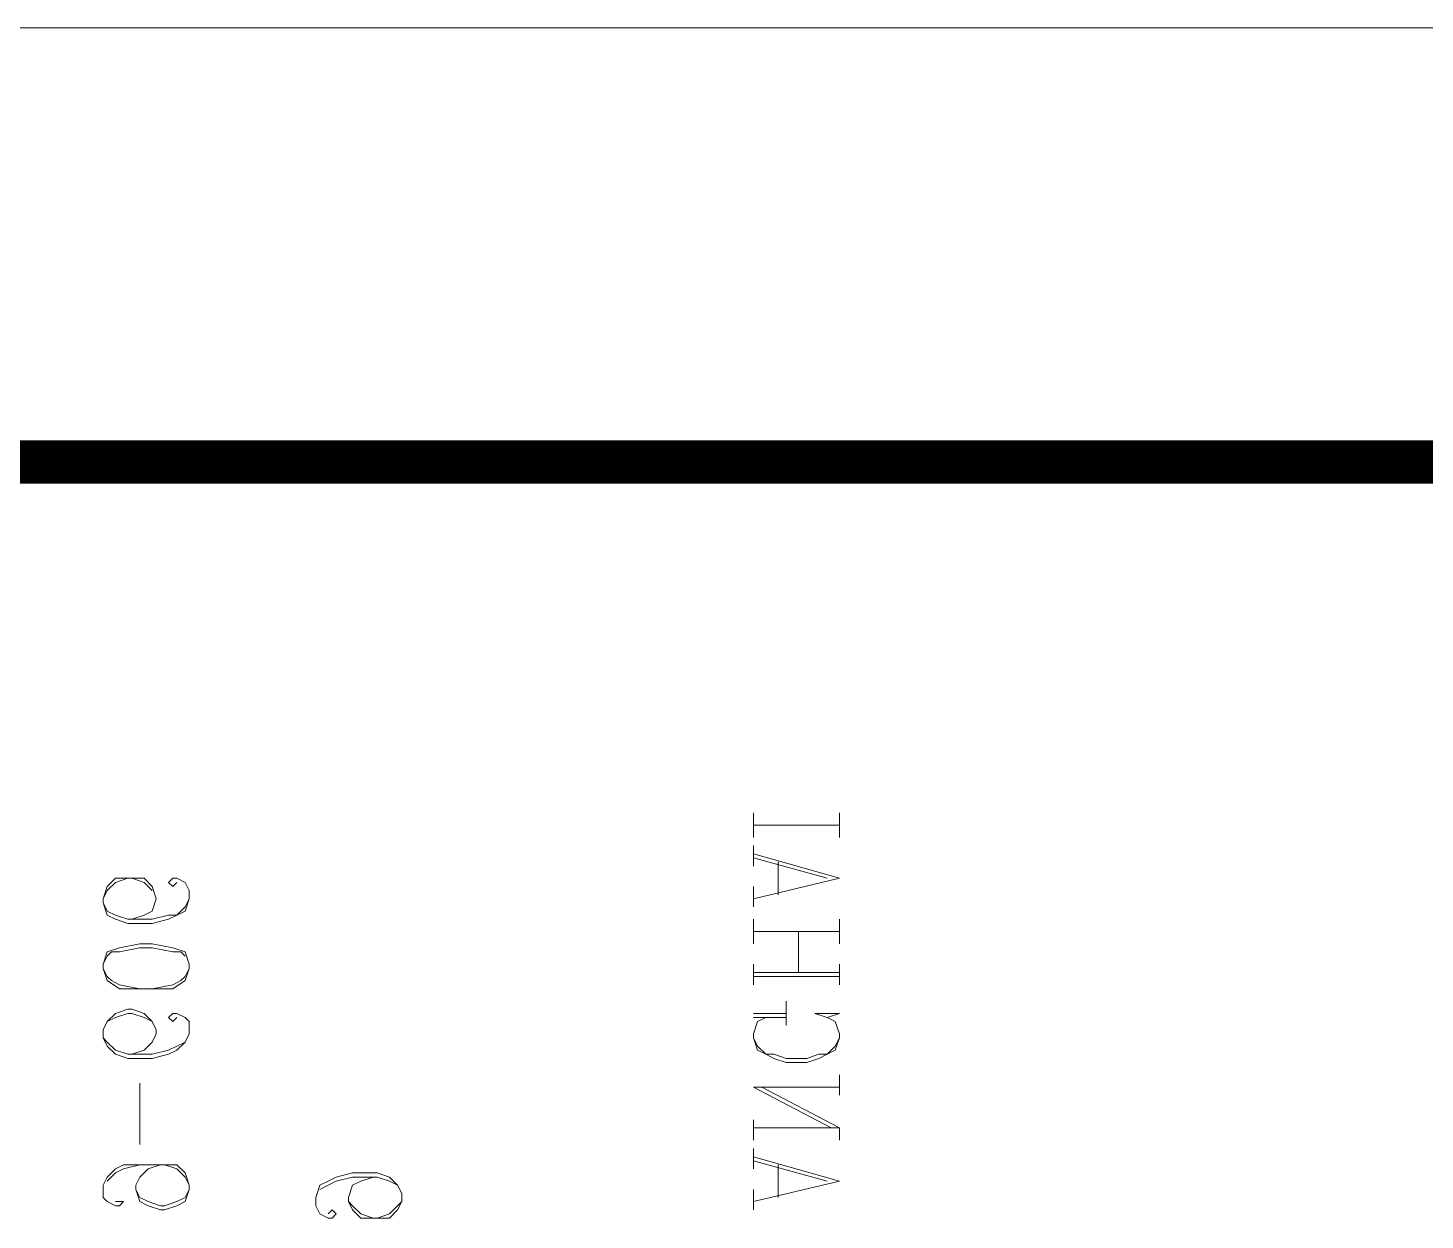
# Model space of a CAD drawing. Extents: x 1332633 to 1595679, y 264824 to 640777.
# Drawn here: x 1574847 to 1576458, y 326526 to 327899 of the extents above; entities that cross this region are included whole.
import ezdxf
from ezdxf.enums import TextEntityAlignment as Align

# ---------------------------------------------------------------- set-up
doc = ezdxf.new("R2010")
doc.units = 0
doc.header["$LTSCALE"] = 1000
doc.header["$MEASUREMENT"] = 0
doc.layers.get('0').update_dxf_attribs({"linetype": 'CONTINUOUS'})
doc.layers.add('_公共_图框', color=4, linetype='CONTINUOUS', lineweight=5)
doc.layers.add('A-Wall(建筑墙)', color=255, linetype='CONTINUOUS')
doc.styles.add('图框文字', font='SIMKAI.TTF')

# ---------------------------------------------------------------- blocks, each defined once
blk = doc.blocks.new('qqwqw')
at = {"color": 4, "lineweight": 0}
for points in [[(-1352.5, 9704.6), (-1329, 9803.6), (-1300.7, 9704.6)], [(-1281.8, 9803.6), (-1267.6, 9803.6)], [(-1267.6, 9794.2), (-1220.5, 9704.6), (-1220.5, 9803.6)], [(-1267.6, 9704.6), (-1267.6, 9803.6), (-1220.5, 9714)], [(-1267.6, 9704.6), (-1267.6, 9803.6)], [(-1229.9, 9803.6), (-1206.3, 9803.6)], [(-1140.3, 9789.5), (-1135.6, 9775.3), (-1135.6, 9803.6), (-1140.3, 9789.5), (-1145, 9798.9), (-1159.2, 9803.6), (-1163.9, 9803.6), (-1178, 9798.9), (-1182.7, 9789.5), (-1187.5, 9780), (-1192.2, 9765.9), (-1192.2, 9742.3), (-1187.5, 9728.1), (-1182.7, 9718.7), (-1178, 9709.3), (-1163.9, 9704.6), (-1159.2, 9704.6), (-1145, 9709.3), (-1140.3, 9718.7)], [(-1163.9, 9803.6), (-1173.3, 9798.9), (-1182.7, 9789.5), (-1182.7, 9780), (-1187.5, 9765.9), (-1187.5, 9742.3), (-1182.7, 9728.1), (-1182.7, 9718.7), (-1173.3, 9709.3), (-1163.9, 9704.6)], [(-1102.6, 9803.6), (-1079, 9803.6)], [(-1093.1, 9704.6), (-1093.1, 9803.6)], [(-1088.4, 9803.6), (-1088.4, 9704.6)], [(-1055.4, 9803.6), (-1027.1, 9803.6)], [(-1041.2, 9803.6), (-1041.2, 9704.6)], [(-1041.2, 9704.6), (-1041.2, 9803.6)], [(-1003.5, 9704.6), (-979.9, 9803.6), (-951.6, 9704.6)], [(-932.8, 9803.6), (-904.5, 9803.6)], [(-918.6, 9803.6), (-918.6, 9704.6)], [(-918.6, 9704.6), (-918.6, 9803.6)], [(-1329, 9789.5), (-1305.4, 9704.6)], [(-979.9, 9789.5), (-956.3, 9704.6)], [(-1088.4, 9756.4), (-1041.2, 9756.4)], [(-1347.8, 9732.9), (-1310.1, 9732.9)], [(-1149.7, 9742.3), (-1121.4, 9742.3)], [(-1140.3, 9742.3), (-1140.3, 9704.6)], [(-1135.6, 9742.3), (-1135.6, 9704.6)], [(-998.8, 9732.9), (-961.1, 9732.9)], [(-1362, 9704.6), (-1338.4, 9704.6)], [(-1314.8, 9704.6), (-1291.2, 9704.6)], [(-1281.8, 9704.6), (-1258.2, 9704.6)], [(-1102.6, 9704.6), (-1079, 9704.6)], [(-1055.4, 9704.6), (-1027.1, 9704.6)], [(-1012.9, 9704.6), (-989.4, 9704.6)], [(-965.8, 9704.6), (-942.2, 9704.6)], [(-932.8, 9704.6), (-904.5, 9704.6)], [(-1352.5, 9237.6), (-1357.3, 9242.3), (-1366.7, 9251.8), (-1371.4, 9265.9), (-1371.4, 9270.6), (-1366.7, 9284.8), (-1357.3, 9294.2), (-1352.5, 9298.9)], [(-1324.2, 9265.9), (-1329, 9251.8), (-1333.7, 9242.3), (-1347.8, 9237.6), (-1352.5, 9237.6), (-1362, 9242.3), (-1371.4, 9251.8), (-1371.4, 9265.9), (-1371.4, 9270.6), (-1371.4, 9284.8), (-1362, 9294.2), (-1352.5, 9298.9), (-1343.1, 9298.9), (-1333.7, 9294.2), (-1324.2, 9284.8), (-1319.5, 9270.6), (-1319.5, 9242.3), (-1324.2, 9223.5), (-1329, 9214), (-1333.7, 9204.6), (-1347.8, 9199.9), (-1357.3, 9199.9), (-1366.7, 9204.6), (-1371.4, 9214), (-1371.4, 9218.8), (-1366.7, 9223.5), (-1362, 9218.8), (-1366.7, 9214)], [(-1343.1, 9298.9), (-1333.7, 9294.2), (-1329, 9284.8), (-1324.2, 9270.6), (-1324.2, 9242.3), (-1329, 9223.5), (-1333.7, 9214), (-1338.4, 9204.6)], [(-1310.1, 9020.7), (-1314.8, 9006.5), (-1324.2, 8997.1), (-1333.7, 8992.4), (-1338.4, 8992.4), (-1352.5, 8997.1), (-1357.3, 9006.5), (-1362, 9020.7), (-1362, 9025.4), (-1357.3, 9039.5), (-1352.5, 9049), (-1338.4, 9053.7), (-1333.7, 9053.7), (-1319.5, 9049), (-1310.1, 9039.5), (-1310.1, 9025.4), (-1310.1, 8997.1), (-1310.1, 8978.2), (-1314.8, 8968.8), (-1324.2, 8959.3), (-1333.7, 8954.6), (-1347.8, 8954.6), (-1352.5, 8959.3), (-1357.3, 8968.8), (-1357.3, 8973.5), (-1352.5, 8978.2), (-1352.5, 8973.5), (-1352.5, 8968.8)], [(-1338.4, 8992.4), (-1347.8, 8997.1), (-1352.5, 9006.5), (-1357.3, 9020.7), (-1357.3, 9025.4), (-1352.5, 9039.5), (-1347.8, 9049), (-1338.4, 9053.7)], [(-1333.7, 9053.7), (-1324.2, 9049), (-1314.8, 9039.5), (-1310.1, 9025.4), (-1310.1, 8997.1), (-1314.8, 8978.2), (-1319.5, 8968.8), (-1329, 8959.3)], [(-1140.3, 9039.5), (-1145, 9034.8), (-1140.3, 9030.1), (-1135.6, 9034.8), (-1135.6, 9039.5), (-1140.3, 9049), (-1145, 9053.7), (-1159.2, 9053.7), (-1168.6, 9049), (-1178, 9039.5), (-1182.7, 9030.1), (-1187.5, 9011.2), (-1187.5, 8982.9), (-1182.7, 8968.8), (-1173.3, 8959.3), (-1163.9, 8954.6), (-1154.4, 8954.6), (-1145, 8959.3), (-1135.6, 8968.8), (-1130.9, 8982.9), (-1130.9, 8987.6), (-1135.6, 9001.8), (-1145, 9011.2), (-1154.4, 9015.9), (-1159.2, 9015.9), (-1168.6, 9011.2), (-1178, 9001.8), (-1182.7, 8987.6)], [(-1159.2, 9053.7), (-1168.6, 9049), (-1173.3, 9039.5), (-1178, 9030.1), (-1182.7, 9011.2), (-1182.7, 8982.9), (-1178, 8968.8), (-1168.6, 8959.3), (-1163.9, 8954.6)], [(-1083.7, 9053.7), (-1097.8, 9049), (-1107.3, 9034.8), (-1107.3, 9011.2), (-1107.3, 8997.1), (-1107.3, 8973.5), (-1097.8, 8959.3), (-1083.7, 8954.6), (-1079, 8954.6), (-1064.8, 8959.3), (-1060.1, 8973.5), (-1055.4, 8997.1), (-1055.4, 9011.2), (-1060.1, 9034.8), (-1064.8, 9049), (-1079, 9053.7), (-1083.7, 9053.7), (-1093.1, 9049), (-1097.8, 9044.2), (-1102.6, 9034.8), (-1107.3, 9011.2), (-1107.3, 8997.1), (-1102.6, 8973.5), (-1097.8, 8964.1), (-1093.1, 8959.3), (-1083.7, 8954.6)], [(-1079, 8954.6), (-1069.5, 8959.3), (-1064.8, 8964.1), (-1064.8, 8973.5), (-1060.1, 8997.1), (-1060.1, 9011.2), (-1064.8, 9034.8), (-1064.8, 9044.2), (-1069.5, 9049)], [(-984.6, 9039.5), (-989.4, 9034.8), (-984.6, 9030.1), (-979.9, 9034.8), (-979.9, 9039.5), (-984.6, 9049), (-994.1, 9053.7), (-1003.5, 9053.7), (-1017.7, 9049), (-1022.4, 9039.5), (-1027.1, 9030.1), (-1031.8, 9011.2), (-1031.8, 8982.9), (-1027.1, 8968.8), (-1022.4, 8959.3), (-1008.2, 8954.6), (-1003.5, 8954.6), (-989.4, 8959.3), (-979.9, 8968.8), (-979.9, 8982.9), (-979.9, 8987.6), (-979.9, 9001.8), (-989.4, 9011.2), (-1003.5, 9015.9), (-1017.7, 9011.2), (-1022.4, 9001.8), (-1027.1, 8987.6)], [(-1003.5, 9053.7), (-1012.9, 9049), (-1022.4, 9039.5), (-1022.4, 9030.1), (-1027.1, 9011.2), (-1027.1, 8982.9), (-1022.4, 8968.8), (-1017.7, 8959.3), (-1008.2, 8954.6)], [(-1154.4, 8954.6), (-1145, 8959.3), (-1140.3, 8968.8), (-1135.6, 8982.9), (-1135.6, 8987.6), (-1140.3, 9001.8), (-1145, 9011.2)], [(-1003.5, 8954.6), (-994.1, 8959.3), (-984.6, 8968.8), (-979.9, 8982.9), (-979.9, 8987.6), (-984.6, 9001.8), (-994.1, 9011.2)], [(-1286.5, 8997.1), (-1215.8, 8997.1)]]:
    blk.add_lwpolyline(points, dxfattribs=at)
at = {"layer": '_公共_图框'}
blk.add_lwpolyline([(-63075, 0), (0, 0), (0, 29700), (-63075, 29700)], close=True, dxfattribs=at)
at = {"layer": '_公共_图框', "const_width": 50}
blk.add_lwpolyline([(-61825, 500), (-500, 500), (-500, 29200), (-61825, 29200)], close=True, dxfattribs=at)
at = {"layer": '_公共_图框', "style": '图框文字'}
for tag, height, p in [('建设单位', 250, (-2500, 19150)), ('合作单位', 250, (-2527, 16841.6)), ('项目名称', 250, (-2500, 15150)), ('项目编号', 250, (-2500, 13150)), ('建筑', 175, (-1300, 2800)), ('方案深化', 175, (-1300, 2450)), ('1:100', 175, (-1300, 2100)), ('20090705', 175, (-1300, 1750)), ('图号', 175, (-1300, 1225))]:
    blk.add_attdef(tag, text='', height=height, dxfattribs=at).set_placement(p, align=Align.MIDDLE_CENTER)

msp = doc.modelspace()

# ---------------------------------------------------------------- block references
at = {"layer": 'A-Wall(建筑墙)', "xscale": -1, "rotation": 270}
msp.add_blockref('qqwqw', (1565979, 327899.3, 0), dxfattribs=at)

doc.saveas('drawing.dxf')
